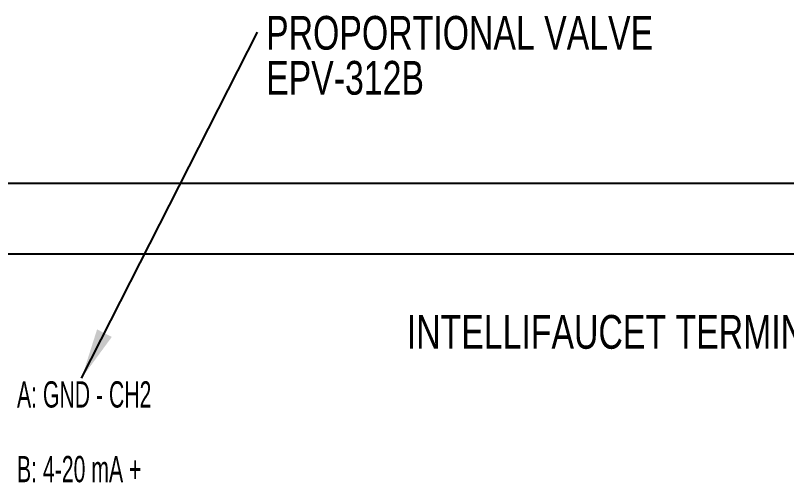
# Paper-space layout 'OUTPUT MODULE' of a CAD drawing. Header units: inches. Extents: x 0.9 to 16.5, y 0.5 to 10.7.
# Drawn here: x 2.499 to 4.643, y 7.669 to 8.967 of the extents above; entities that cross this region are included whole.
import ezdxf

# ---------------------------------------------------------------- set-up
doc = ezdxf.new("R2010")
doc.units = ezdxf.units.IN
doc.header["$MEASUREMENT"] = 0
doc.layers.add('TEXT', color=4, linetype='Continuous')
doc.layers.add('THIN_RED', color=1, linetype='Continuous')
doc.styles.add('SLDTEXTSTYLE2', font='TXT', dxfattribs={"width": 0.75})
doc.styles.add('SLDTEXTSTYLE9', font='TXT', dxfattribs={"width": 0.605})
doc.dimstyles.new('SLDDIMSTYLE0', dxfattribs={"dimtxt": 0.18, "dimasz": 0.14, "dimexe": 0, "dimexo": 0.0625, "dimgap": 0, "dimtad": 0, "dimtih": 1, "dimtoh": 1, "dimdec": 0, "dimrnd": 1e-09, "dimzin": 0, "dimdsep": 46, "dimtxsty": 'Standard', "dimsah": 1, "dimcen": 0.09, "dimadec": 0, "dimazin": 0, "dimtfac": 0.14, "dimtdec": 0, "dimtofl": 0, "dimtmove": 0, "dimatfit": 3, "dimfxl": 0, "dimfrac": 2, "dimtolj": 1, "dimtzin": 0, "dimarcsym": 0})

# ---------------------------------------------------------------- blocks, each defined once
blk = doc.blocks.new('SW_NOTE_0_135')
at = {"layer": 'TEXT', "color": 0, "insert": (-1.9263, 0.0459), "char_height": 0.09375, "attachment_point": 1, "style": 'SLDTEXTSTYLE2'}
blk.add_mtext('INTELLIFAUCET TERMINAL BLOCK', dxfattribs=at)
blk = doc.blocks.new('SW_NOTE_0_138')
at = {"layer": 'TEXT', "color": 0, "char_height": 0.09375, "attachment_point": 1, "style": 'SLDTEXTSTYLE2'}
for s, insert in [('PROPORTIONAL VALVE', (0.0242, 0.0447)), ('EPV-312B', (0.0242, -0.0803))]:
    blk.add_mtext(s, dxfattribs=dict(at, insert=insert))

psp = doc.layouts.new('OUTPUT MODULE')

# ---------------------------------------------------------------- linework, layer by layer
at = {"layer": 'THIN_RED'}
for p, q in [((2.2037, 8.5007), (5.6033, 8.5007)), ((2.2, 8.3048), (5.8055, 8.3048))]:
    psp.add_line(p, q, dxfattribs=at)

# ---------------------------------------------------------------- block references
at = {"layer": 'TEXT'}
for name, p in [('SW_NOTE_0_138', (3.1717, 8.921)), ('SW_NOTE_0_135', (5.5134, 8.089))]:
    psp.add_blockref(name, p, dxfattribs=at)

# ---------------------------------------------------------------- texts
at = {"layer": 'TEXT', "char_height": 0.072917, "attachment_point": 1, "style": 'SLDTEXTSTYLE9'}
for s, insert in [('A: GND - CH2', (2.5033, 7.9507)), ('B: 4-20 mA +', (2.5033, 7.7433))]:
    psp.add_mtext(s, dxfattribs=dict(at, insert=insert))

# ---------------------------------------------------------------- leaders
at = {"layer": 'TEXT'}
psp.add_leader([(2.683, 7.9596), (3.1717, 8.921)], dimstyle='SLDDIMSTYLE0', dxfattribs=at)

doc.saveas('drawing.dxf')
